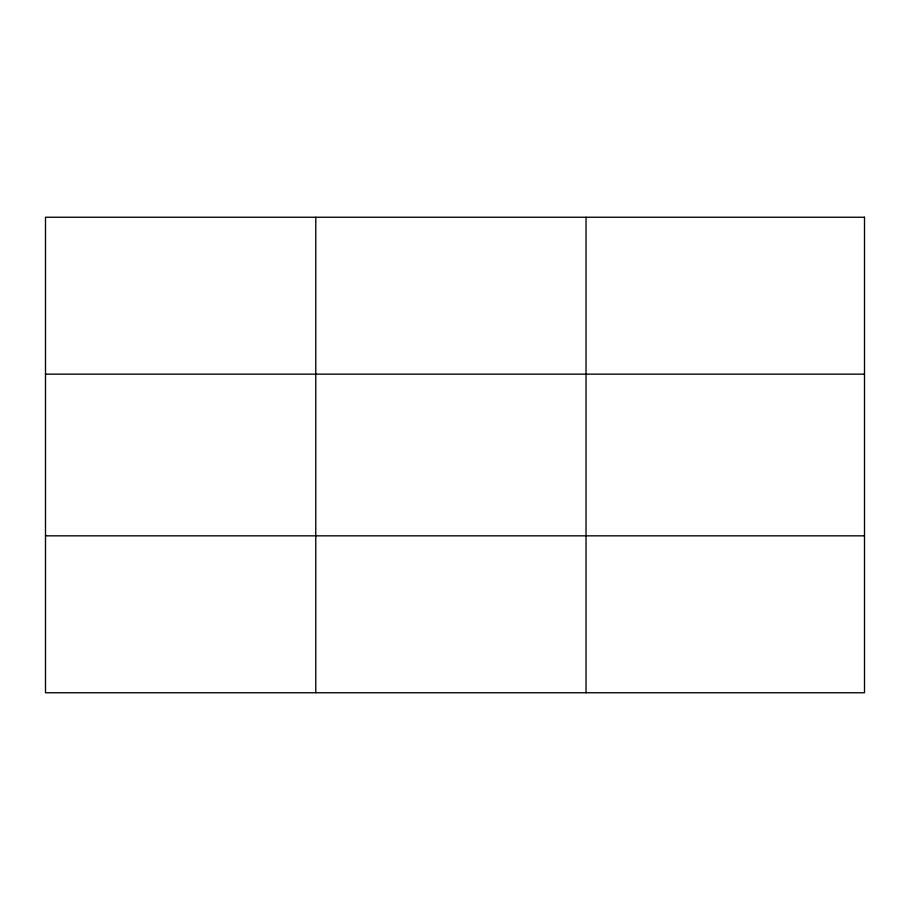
<?xml version="1.0" encoding="UTF-8"?>
<svg xmlns="http://www.w3.org/2000/svg" width="910" height="910" viewBox="0 0 910 910"><rect width="100%" height="100%" fill="white"/><g stroke="black" fill="none" stroke-linecap="round" stroke-linejoin="round"><path stroke-width="1.36" d="M315.77 692.749L315.77 217.251M586.04 692.749L586.04 217.251M45.5 374.169L864.5 374.169M45.5 535.831L864.5 535.831M864.5 217.251L864.5 692.749L45.5 692.749L45.5 217.251L864.5 217.251"/></g></svg>
